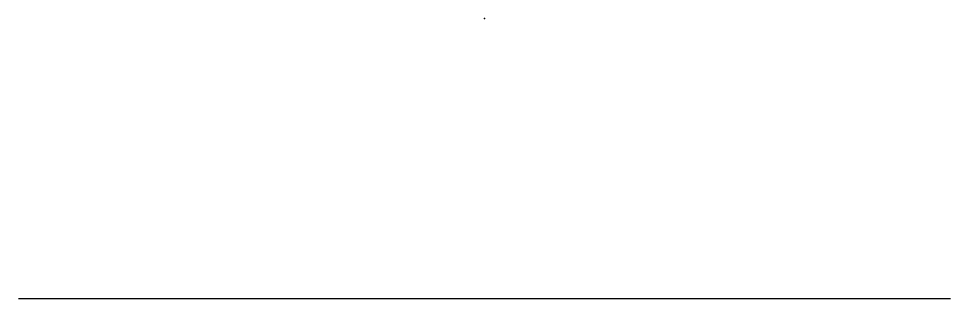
# Model space of a CAD drawing. Extents: x 0 to 10, y 0 to 3.
import ezdxf

# ---------------------------------------------------------------- set-up
doc = ezdxf.new("R2010")
doc.units = 0
doc.layers.add('Parts', color=3, linetype='CONTINUOUS')

msp = doc.modelspace()

# ---------------------------------------------------------------- linework, layer by layer
at = {"layer": 'Parts', "color": 3}
msp.add_line((0, 0), (10, 0), dxfattribs=at)
msp.add_point((5, 3), dxfattribs=at)

doc.saveas('drawing.dxf')
